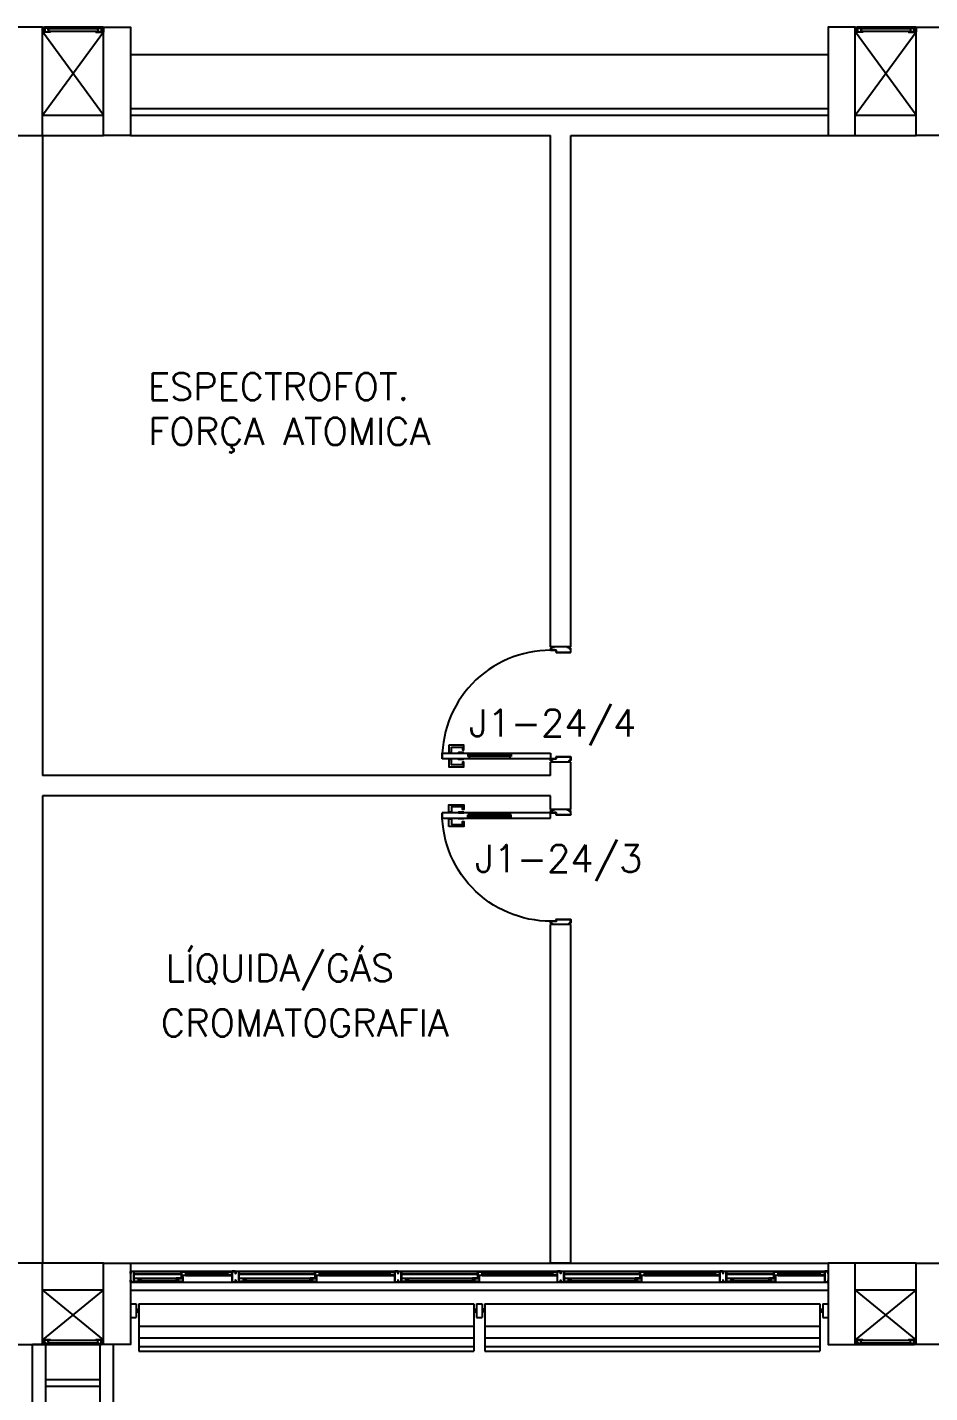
# Model space of a CAD drawing. Header units: millimetres. Extents: x 2801 to 3319, y 1187 to 1422.
# Drawn here: x 3002.41 to 3009.07, y 1340.99 to 1351.07 of the extents above; entities that cross this region are included whole.
import ezdxf

# ---------------------------------------------------------------- set-up
doc = ezdxf.new("R2010")
doc.units = ezdxf.units.MM
for name, color, linetype in [('AR-ALV', 2, 'Continuous'), ('AR-BRISES', 1, 'Continuous'), ('AR-ESQ', 1, 'Continuous'), ('AR-ESTC', 3, 'Continuous'), ('AR-PEITORIL', 1, 'Continuous'), ('AR-PISO', 1, 'Continuous'), ('AR-PORTA', 1, 'Continuous'), ('AR-SHAFT', 1, 'Continuous'), ('BR-LINHAS', 1, 'Continuous'), ('BR-MONTANTE', 242, 'Continuous'), ('BR-PAINEL', 1, 'Continuous'), ('BR-SUPORTE', 1, 'Continuous'), ('DT-ESQ-BAGUETE-C', 2, 'Continuous'), ('DT-ESQ-BAGUETE-V', 1, 'Continuous'), ('DT-ESQ-CHAPA DOBRADA-V', 1, 'Continuous'), ('DT-ESQ-PERFIL CADEIRA-C', 2, 'Continuous'), ('DT-ESQ-PERFIL CADEIRA-V', 1, 'Continuous'), ('DT-ESQ-PERFIL U SIMPLES-C', 2, 'Continuous'), ('DT-ESQ-PERFIL U-C', 2, 'Continuous'), ('DT-ESQ-PERFIL U-V', 1, 'Continuous'), ('DT-ESQ-VENEZIANA-C', 2, 'Continuous'), ('DT-ESQ-VENEZIANA-V', 2, 'Continuous'), ('DT-ESQ-VIDRO-C', 2, 'Continuous'), ('ENDEREÇO', 2, 'Continuous'), ('insercao', 4, 'Continuous'), ('maçaneta', 1, 'Continuous'), ('mov', 1, 'Continuous'), ('PM-PERFIL U-C', 2, 'Continuous'), ('PM-VIDRO', 1, 'Continuous'), ('pm1', 2, 'Continuous'), ('pm2', 2, 'Continuous'), ('TEXTO', 2, 'Continuous')]:
    doc.layers.add(name, color=color, linetype=linetype)
doc.styles.add('UNB-100', font='simplex.shx', dxfattribs={"height": 0.2})
doc.styles.add('UNB1-100', font='simplex.shx', dxfattribs={"height": 0.2})

# ---------------------------------------------------------------- blocks, each defined once
blk = doc.blocks.new('DET-GS-COBERTURA')
at = {"layer": 'AR-PISO', "linetype": 'Continuous'}
for p, q in [((210.868, -516.358), (210.868, -512.989)), ((211.468, -512.989), (210.868, -512.989)), ((210.968, -516.358), (210.968, -512.989)), ((211.368, -516.358), (211.368, -512.989)), ((211.468, -516.358), (211.468, -512.989)), ((210.968, -513.248), (211.368, -513.248)), ((210.968, -513.298), (211.368, -513.298))]:
    blk.add_line(p, q, dxfattribs=at)
blk = doc.blocks.new('EF40-P')
at = {"layer": 'DT-ESQ-BAGUETE-C', "color": 2, "ltscale": 0.1}
for points in [[(0.422, -0.08), (0.409, -0.08), (0.409, -0.079), (0.422, -0.079, 0.414214), (0.422, -0.078), (0.422, -0.067, 0.414214), (0.422, -0.067), (0.409, -0.067), (0.409, -0.065), (0.422, -0.065, -0.414214), (0.424, -0.067), (0.424, -0.079, -0.414214)], [(0.702, -0.08), (0.715, -0.08), (0.715, -0.079), (0.702, -0.079, -0.414214), (0.702, -0.078), (0.702, -0.067, -0.414214), (0.702, -0.067), (0.715, -0.067), (0.715, -0.065), (0.702, -0.065, 0.414214), (0.7, -0.067), (0.7, -0.079, 0.414214)], [(1.41, -0.08), (1.396, -0.08), (1.396, -0.079), (1.409, -0.079, 0.414214), (1.41, -0.078), (1.41, -0.067, 0.414214), (1.409, -0.067), (1.396, -0.067), (1.396, -0.065), (1.41, -0.065, -0.414214), (1.411, -0.067), (1.411, -0.079, -0.414214)], [(1.901, -0.08), (1.915, -0.08), (1.915, -0.079), (1.902, -0.079, -0.414214), (1.901, -0.078), (1.901, -0.067, -0.414214), (1.902, -0.067), (1.915, -0.067), (1.915, -0.065), (1.901, -0.065, 0.414214), (1.9, -0.067), (1.9, -0.079, 0.414214)], [(2.61, -0.08), (2.596, -0.08), (2.596, -0.079), (2.609, -0.079, 0.414214), (2.61, -0.078), (2.61, -0.067, 0.414214), (2.609, -0.067), (2.596, -0.067), (2.596, -0.065), (2.61, -0.065, -0.414214), (2.611, -0.067), (2.611, -0.079, -0.414214)], [(3.101, -0.08), (3.115, -0.08), (3.115, -0.079), (3.102, -0.079, -0.414214), (3.101, -0.078), (3.101, -0.067, -0.414214), (3.102, -0.067), (3.115, -0.067), (3.115, -0.065), (3.101, -0.065, 0.414214), (3.1, -0.067), (3.1, -0.079, 0.414214)], [(3.81, -0.08), (3.796, -0.08), (3.796, -0.079), (3.809, -0.079, 0.414214), (3.81, -0.078), (3.81, -0.067, 0.414214), (3.809, -0.067), (3.796, -0.067), (3.796, -0.065), (3.81, -0.065, -0.414214), (3.811, -0.067), (3.811, -0.079, -0.414214)], [(4.301, -0.08), (4.315, -0.08), (4.315, -0.079), (4.302, -0.079, -0.414214), (4.301, -0.078), (4.301, -0.067, -0.414214), (4.302, -0.067), (4.315, -0.067), (4.315, -0.065), (4.301, -0.065, 0.414214), (4.3, -0.067), (4.3, -0.079, 0.414214)], [(4.797, -0.08), (4.784, -0.08), (4.784, -0.079), (4.797, -0.079, 0.414214), (4.797, -0.078), (4.797, -0.067, 0.414214), (4.797, -0.067), (4.784, -0.067), (4.784, -0.065), (4.797, -0.065, -0.414214), (4.799, -0.067), (4.799, -0.079, -0.414214)], [(5.076, -0.08), (5.09, -0.08), (5.09, -0.079), (5.077, -0.079, -0.414214), (5.076, -0.078), (5.076, -0.067, -0.414214), (5.077, -0.067), (5.09, -0.067), (5.09, -0.065), (5.076, -0.065, 0.414214), (5.075, -0.067), (5.075, -0.079, 0.414214)], [(0.073, -0.125), (0.06, -0.125), (0.06, -0.124), (0.073, -0.124, 0.414214), (0.073, -0.123), (0.073, -0.112, 0.414214), (0.073, -0.112), (0.06, -0.112), (0.06, -0.11), (0.073, -0.11, -0.414214), (0.075, -0.112), (0.075, -0.124, -0.414214)], [(0.339, -0.125), (0.352, -0.125), (0.352, -0.124), (0.34, -0.124, -0.414214), (0.339, -0.123), (0.339, -0.112, -0.414214), (0.34, -0.112), (0.352, -0.112), (0.352, -0.11), (0.339, -0.11, 0.414214), (0.337, -0.112), (0.337, -0.124, 0.414214)], [(0.848, -0.125), (0.835, -0.125), (0.835, -0.124), (0.848, -0.124, 0.414214), (0.848, -0.123), (0.848, -0.112, 0.414214), (0.848, -0.112), (0.835, -0.112), (0.835, -0.11), (0.848, -0.11, -0.414214), (0.85, -0.112), (0.85, -0.124, -0.414214)], [(1.326, -0.125), (1.34, -0.125), (1.34, -0.124), (1.327, -0.124, -0.414214), (1.326, -0.123), (1.326, -0.112, -0.414214), (1.327, -0.112), (1.34, -0.112), (1.34, -0.11), (1.326, -0.11, 0.414214), (1.325, -0.112), (1.325, -0.124, 0.414214)], [(2.048, -0.125), (2.035, -0.125), (2.035, -0.124), (2.048, -0.124, 0.414214), (2.048, -0.123), (2.048, -0.112, 0.414214), (2.048, -0.112), (2.035, -0.112), (2.035, -0.11), (2.048, -0.11, -0.414214), (2.05, -0.112), (2.05, -0.124, -0.414214)], [(2.526, -0.125), (2.54, -0.125), (2.54, -0.124), (2.527, -0.124, -0.414214), (2.526, -0.123), (2.526, -0.112, -0.414214), (2.527, -0.112), (2.54, -0.112), (2.54, -0.11), (2.526, -0.11, 0.414214), (2.525, -0.112), (2.525, -0.124, 0.414214)], [(3.248, -0.125), (3.235, -0.125), (3.235, -0.124), (3.248, -0.124, 0.414214), (3.248, -0.123), (3.248, -0.112, 0.414214), (3.248, -0.112), (3.235, -0.112), (3.235, -0.11), (3.248, -0.11, -0.414214), (3.25, -0.112), (3.25, -0.124, -0.414214)], [(3.726, -0.125), (3.74, -0.125), (3.74, -0.124), (3.727, -0.124, -0.414214), (3.726, -0.123), (3.726, -0.112, -0.414214), (3.727, -0.112), (3.74, -0.112), (3.74, -0.11), (3.726, -0.11, 0.414214), (3.725, -0.112), (3.725, -0.124, 0.414214)], [(4.448, -0.125), (4.435, -0.125), (4.435, -0.124), (4.448, -0.124, 0.414214), (4.448, -0.123), (4.448, -0.112, 0.414214), (4.448, -0.112), (4.435, -0.112), (4.435, -0.11), (4.448, -0.11, -0.414214), (4.45, -0.112), (4.45, -0.124, -0.414214)], [(4.714, -0.125), (4.727, -0.125), (4.727, -0.124), (4.714, -0.124, -0.414214), (4.714, -0.123), (4.714, -0.112, -0.414214), (4.714, -0.112), (4.727, -0.112), (4.727, -0.11), (4.714, -0.11, 0.414214), (4.712, -0.112), (4.712, -0.124, 0.414214)]]:
    blk.add_lwpolyline(points, format="xyb", close=True, dxfattribs=at)
at = {"layer": 'DT-ESQ-BAGUETE-V', "ltscale": 0.1}
for p, q in [((0.422, -0.065), (0.702, -0.065)), ((1.41, -0.065), (1.901, -0.065)), ((2.61, -0.065), (3.101, -0.065)), ((3.81, -0.065), (4.301, -0.065)), ((4.797, -0.065), (5.076, -0.065))]:
    blk.add_line(p, q, dxfattribs=at)
at = {"layer": 'DT-ESQ-BAGUETE-V', "color": 1, "ltscale": 0.1}
for p, q in [((0.073, -0.11), (0.339, -0.11)), ((0.848, -0.11), (1.326, -0.11)), ((2.048, -0.11), (2.526, -0.11)), ((3.248, -0.11), (3.726, -0.11)), ((4.448, -0.11), (4.714, -0.11))]:
    blk.add_line(p, q, dxfattribs=at)
at = {"layer": 'DT-ESQ-CHAPA DOBRADA-V', "ltscale": 0.1}
for p, q in [((0.025, -0.077), (0.374, -0.077)), ((0.025, -0.08), (0.374, -0.08)), ((0.8, -0.077), (1.361, -0.077)), ((0.8, -0.08), (1.361, -0.08)), ((4.4, -0.077), (4.749, -0.077)), ((4.4, -0.08), (4.749, -0.08))]:
    blk.add_line(p, q, dxfattribs=at)
at = {"layer": 'DT-ESQ-CHAPA DOBRADA-V', "color": 1, "ltscale": 0.1}
for p, q in [((2, -0.077), (2.561, -0.077)), ((2, -0.08), (2.561, -0.08)), ((3.2, -0.077), (3.761, -0.077)), ((3.2, -0.08), (3.761, -0.08))]:
    blk.add_line(p, q, dxfattribs=at)
at = {"layer": 'DT-ESQ-PERFIL CADEIRA-C', "color": 2, "ltscale": 0.1}
for p, q in [((0.376, -0.088), (0.422, -0.088)), ((0.75, -0.088), (0.702, -0.088)), ((1.363, -0.088), (1.41, -0.088)), ((1.95, -0.088), (1.901, -0.088)), ((2.563, -0.088), (2.61, -0.088)), ((3.15, -0.088), (3.101, -0.088)), ((3.763, -0.088), (3.81, -0.088)), ((4.35, -0.088), (4.301, -0.088)), ((4.751, -0.088), (4.797, -0.088)), ((5.125, -0.088), (5.076, -0.088)), ((0.025, -0.134), (0.073, -0.134)), ((0.385, -0.134), (0.339, -0.134)), ((0.8, -0.134), (0.848, -0.134)), ((1.373, -0.134), (1.326, -0.134)), ((2, -0.134), (2.048, -0.134)), ((2.573, -0.134), (2.526, -0.134)), ((3.2, -0.134), (3.248, -0.134)), ((3.773, -0.134), (3.726, -0.134)), ((4.76, -0.134), (4.714, -0.134))]:
    blk.add_line(p, q, dxfattribs=at)
at = {"layer": 'DT-ESQ-PERFIL CADEIRA-C', "ltscale": 0.1}
blk.add_line((4.4, -0.134), (4.448, -0.134), dxfattribs=at)
at = {"layer": 'DT-ESQ-PERFIL CADEIRA-C', "color": 2, "ltscale": 0.1}
for points in [[(0.422, -0.087, -1), (0.422, -0.09), (0.376, -0.09, -0.414214), (0.374, -0.088), (0.374, -0.067, -0.414214), (0.376, -0.065), (0.407, -0.065, -0.414214), (0.409, -0.067), (0.409, -0.087)], [(0.409, -0.088, -0.198913), (0.408, -0.088, -0.198913), (0.407, -0.087), (0.407, -0.067, 0.414214), (0.407, -0.067), (0.376, -0.067, 0.414214), (0.375, -0.067), (0.375, -0.088, 0.414214), (0.376, -0.088)], [(0.702, -0.09), (0.75, -0.09), (0.75, -0.088), (0.715, -0.088, 0.198912), (0.716, -0.088, 0.198913), (0.716, -0.087), (0.716, -0.067, -0.414214), (0.717, -0.067), (0.75, -0.067), (0.75, -0.065), (0.716, -0.065, 0.414214), (0.715, -0.067), (0.715, -0.079), (0.715, -0.08), (0.715, -0.087), (0.702, -0.087, 1)], [(1.41, -0.087, -1), (1.41, -0.09), (1.363, -0.09, -0.414214), (1.361, -0.088), (1.361, -0.067, -0.414214), (1.363, -0.065), (1.395, -0.065, -0.414214), (1.396, -0.067), (1.396, -0.087)], [(1.396, -0.088, -0.198913), (1.395, -0.088, -0.198913), (1.395, -0.087), (1.395, -0.067, 0.414214), (1.394, -0.067), (1.363, -0.067, 0.414214), (1.363, -0.067), (1.363, -0.088, 0.414214), (1.363, -0.088)], [(1.901, -0.09), (1.95, -0.09), (1.95, -0.088), (1.915, -0.088, 0.198912), (1.916, -0.088, 0.198913), (1.916, -0.087), (1.916, -0.067, -0.414214), (1.917, -0.067), (1.95, -0.067), (1.95, -0.065), (1.916, -0.065, 0.414214), (1.915, -0.067), (1.915, -0.079), (1.915, -0.08), (1.915, -0.087), (1.901, -0.087, 1)], [(2.61, -0.087, -1), (2.61, -0.09), (2.563, -0.09, -0.414214), (2.561, -0.088), (2.561, -0.067, -0.414214), (2.563, -0.065), (2.595, -0.065, -0.414214), (2.596, -0.067), (2.596, -0.087)], [(2.596, -0.088, -0.198913), (2.595, -0.088, -0.198913), (2.595, -0.087), (2.595, -0.067, 0.414214), (2.594, -0.067), (2.563, -0.067, 0.414214), (2.563, -0.067), (2.563, -0.088, 0.414214), (2.563, -0.088)], [(3.101, -0.09), (3.15, -0.09), (3.15, -0.088), (3.115, -0.088, 0.198912), (3.116, -0.088, 0.198913), (3.116, -0.087), (3.116, -0.067, -0.414214), (3.117, -0.067), (3.15, -0.067), (3.15, -0.065), (3.116, -0.065, 0.414214), (3.115, -0.067), (3.115, -0.079), (3.115, -0.08), (3.115, -0.087), (3.101, -0.087, 1)], [(3.81, -0.087, -1), (3.81, -0.09), (3.763, -0.09, -0.414214), (3.761, -0.088), (3.761, -0.067, -0.414214), (3.763, -0.065), (3.795, -0.065, -0.414214), (3.796, -0.067), (3.796, -0.087)], [(3.796, -0.088, -0.198913), (3.795, -0.088, -0.198913), (3.795, -0.087), (3.795, -0.067, 0.414214), (3.794, -0.067), (3.763, -0.067, 0.414214), (3.763, -0.067), (3.763, -0.088, 0.414214), (3.763, -0.088)], [(4.301, -0.09), (4.35, -0.09), (4.35, -0.088), (4.315, -0.088, 0.198912), (4.316, -0.088, 0.198913), (4.316, -0.087), (4.316, -0.067, -0.414214), (4.317, -0.067), (4.35, -0.067), (4.35, -0.065), (4.316, -0.065, 0.414214), (4.315, -0.067), (4.315, -0.079), (4.315, -0.08), (4.315, -0.087), (4.301, -0.087, 1)], [(4.797, -0.087, -1), (4.797, -0.09), (4.751, -0.09, -0.414214), (4.749, -0.088), (4.749, -0.067, -0.414214), (4.751, -0.065), (4.782, -0.065, -0.414214), (4.784, -0.067), (4.784, -0.087)], [(4.784, -0.088, -0.198913), (4.783, -0.088, -0.198913), (4.782, -0.087), (4.782, -0.067, 0.414214), (4.782, -0.067), (4.751, -0.067, 0.414214), (4.75, -0.067), (4.75, -0.088, 0.414214), (4.751, -0.088)], [(5.076, -0.09), (5.125, -0.09), (5.125, -0.088), (5.09, -0.088, 0.198912), (5.091, -0.088, 0.198913), (5.091, -0.087), (5.091, -0.067, -0.414214), (5.092, -0.067), (5.125, -0.067), (5.125, -0.065), (5.091, -0.065, 0.414214), (5.09, -0.067), (5.09, -0.079), (5.09, -0.08), (5.09, -0.087), (5.076, -0.087, 1)], [(0.073, -0.135), (0.025, -0.135), (0.025, -0.134), (0.06, -0.134, -0.198912), (0.059, -0.133, -0.198913), (0.058, -0.132), (0.058, -0.112, 0.414214), (0.058, -0.112), (0.025, -0.112), (0.025, -0.11), (0.058, -0.11, -0.414214), (0.06, -0.112), (0.06, -0.124), (0.06, -0.125), (0.06, -0.132), (0.073, -0.132, -1)], [(0.339, -0.132, 1), (0.339, -0.135), (0.385, -0.135, 0.414214), (0.387, -0.133), (0.387, -0.112, 0.414214), (0.385, -0.11), (0.354, -0.11, 0.414214), (0.352, -0.112), (0.352, -0.132)], [(0.352, -0.134, 0.198913), (0.354, -0.133, 0.198913), (0.354, -0.132), (0.354, -0.112, -0.414214), (0.354, -0.112), (0.385, -0.112, -0.414214), (0.386, -0.112), (0.386, -0.133, -0.414214), (0.385, -0.134)], [(0.848, -0.135), (0.8, -0.135), (0.8, -0.134), (0.835, -0.134, -0.198912), (0.834, -0.133, -0.198913), (0.833, -0.132), (0.833, -0.112, 0.414214), (0.833, -0.112), (0.8, -0.112), (0.8, -0.11), (0.833, -0.11, -0.414214), (0.835, -0.112), (0.835, -0.124), (0.835, -0.125), (0.835, -0.132), (0.848, -0.132, -1)], [(1.326, -0.132, 1), (1.326, -0.135), (1.373, -0.135, 0.414214), (1.375, -0.133), (1.375, -0.112, 0.414214), (1.373, -0.11), (1.341, -0.11, 0.414214), (1.34, -0.112), (1.34, -0.132)], [(1.34, -0.134, 0.198913), (1.341, -0.133, 0.198913), (1.341, -0.132), (1.341, -0.112, -0.414214), (1.342, -0.112), (1.373, -0.112, -0.414214), (1.373, -0.112), (1.373, -0.133, -0.414214), (1.373, -0.134)], [(2.048, -0.135), (2, -0.135), (2, -0.134), (2.035, -0.134, -0.198912), (2.034, -0.133, -0.198913), (2.033, -0.132), (2.033, -0.112, 0.414214), (2.033, -0.112), (2, -0.112), (2, -0.11), (2.033, -0.11, -0.414214), (2.035, -0.112), (2.035, -0.124), (2.035, -0.125), (2.035, -0.132), (2.048, -0.132, -1)], [(2.526, -0.132, 1), (2.526, -0.135), (2.573, -0.135, 0.414214), (2.575, -0.133), (2.575, -0.112, 0.414214), (2.573, -0.11), (2.541, -0.11, 0.414214), (2.54, -0.112), (2.54, -0.132)], [(2.54, -0.134, 0.198913), (2.541, -0.133, 0.198913), (2.541, -0.132), (2.541, -0.112, -0.414214), (2.542, -0.112), (2.573, -0.112, -0.414214), (2.573, -0.112), (2.573, -0.133, -0.414214), (2.573, -0.134)], [(3.248, -0.135), (3.2, -0.135), (3.2, -0.134), (3.235, -0.134, -0.198912), (3.234, -0.133, -0.198913), (3.233, -0.132), (3.233, -0.112, 0.414214), (3.233, -0.112), (3.2, -0.112), (3.2, -0.11), (3.233, -0.11, -0.414214), (3.235, -0.112), (3.235, -0.124), (3.235, -0.125), (3.235, -0.132), (3.248, -0.132, -1)], [(3.726, -0.132, 1), (3.726, -0.135), (3.773, -0.135, 0.414214), (3.775, -0.133), (3.775, -0.112, 0.414214), (3.773, -0.11), (3.741, -0.11, 0.414214), (3.74, -0.112), (3.74, -0.132)], [(3.74, -0.134, 0.198913), (3.741, -0.133, 0.198913), (3.741, -0.132), (3.741, -0.112, -0.414214), (3.742, -0.112), (3.773, -0.112, -0.414214), (3.773, -0.112), (3.773, -0.133, -0.414214), (3.773, -0.134)], [(4.448, -0.135), (4.4, -0.135), (4.4, -0.134), (4.435, -0.134, -0.198912), (4.434, -0.133, -0.198913), (4.433, -0.132), (4.433, -0.112, 0.414214), (4.433, -0.112), (4.4, -0.112), (4.4, -0.11), (4.433, -0.11, -0.414214), (4.435, -0.112), (4.435, -0.124), (4.435, -0.125), (4.435, -0.132), (4.448, -0.132, -1)], [(4.714, -0.132, 1), (4.714, -0.135), (4.76, -0.135, 0.414214), (4.762, -0.133), (4.762, -0.112, 0.414214), (4.76, -0.11), (4.729, -0.11, 0.414214), (4.727, -0.112), (4.727, -0.132)], [(4.727, -0.134, 0.198913), (4.729, -0.133, 0.198913), (4.729, -0.132), (4.729, -0.112, -0.414214), (4.729, -0.112), (4.76, -0.112, -0.414214), (4.761, -0.112), (4.761, -0.133, -0.414214), (4.76, -0.134)]]:
    blk.add_lwpolyline(points, format="xyb", close=True, dxfattribs=at)
at = {"layer": 'DT-ESQ-PERFIL CADEIRA-V', "ltscale": 0.1}
for p, q in [((0.407, -0.09), (0.702, -0.09)), ((1.395, -0.09), (1.901, -0.09))]:
    blk.add_line(p, q, dxfattribs=at)
at = {"layer": 'DT-ESQ-PERFIL CADEIRA-V', "color": 1, "ltscale": 0.1}
for p, q in [((2.595, -0.09), (3.101, -0.09)), ((3.795, -0.09), (4.301, -0.09)), ((4.782, -0.09), (5.076, -0.09)), ((0.073, -0.135), (0.339, -0.135)), ((0.848, -0.135), (1.326, -0.135)), ((2.048, -0.135), (2.526, -0.135)), ((4.448, -0.135), (4.714, -0.135))]:
    blk.add_line(p, q, dxfattribs=at)
at = {"layer": 'DT-ESQ-PERFIL CADEIRA-V', "color": 2, "ltscale": 0.1}
blk.add_line((3.248, -0.135), (3.726, -0.135), dxfattribs=at)
at = {"layer": 'DT-ESQ-PERFIL U SIMPLES-C', "color": 2, "ltscale": 0.1}
for points in [[(0.376, -0.102), (0.384, -0.102), (0.384, -0.1), (0.376, -0.1, -0.414214), (0.375, -0.1), (0.375, -0.092, -0.414214), (0.376, -0.091), (0.384, -0.091), (0.384, -0.09), (0.376, -0.09, 0.414214), (0.374, -0.092), (0.374, -0.1, 0.414214)], [(0.385, -0.098), (0.378, -0.098), (0.378, -0.1), (0.385, -0.1, -0.414214), (0.386, -0.1), (0.386, -0.108, -0.414214), (0.385, -0.109), (0.378, -0.109), (0.378, -0.11), (0.385, -0.11, 0.414214), (0.387, -0.108), (0.387, -0.1, 0.414214)], [(1.363, -0.102), (1.371, -0.102), (1.371, -0.1), (1.363, -0.1, -0.414214), (1.363, -0.1), (1.363, -0.092, -0.414214), (1.363, -0.091), (1.371, -0.091), (1.371, -0.09), (1.363, -0.09, 0.414214), (1.361, -0.092), (1.361, -0.1, 0.414214)], [(1.373, -0.098), (1.365, -0.098), (1.365, -0.1), (1.373, -0.1, -0.414214), (1.373, -0.1), (1.373, -0.108, -0.414214), (1.373, -0.109), (1.365, -0.109), (1.365, -0.11), (1.373, -0.11, 0.414214), (1.375, -0.108), (1.375, -0.1, 0.414214)], [(2.563, -0.102), (2.571, -0.102), (2.571, -0.1), (2.563, -0.1, -0.414214), (2.563, -0.1), (2.563, -0.092, -0.414214), (2.563, -0.091), (2.571, -0.091), (2.571, -0.09), (2.563, -0.09, 0.414214), (2.561, -0.092), (2.561, -0.1, 0.414214)], [(2.573, -0.098), (2.565, -0.098), (2.565, -0.1), (2.573, -0.1, -0.414214), (2.573, -0.1), (2.573, -0.108, -0.414214), (2.573, -0.109), (2.565, -0.109), (2.565, -0.11), (2.573, -0.11, 0.414214), (2.575, -0.108), (2.575, -0.1, 0.414214)], [(3.763, -0.102), (3.771, -0.102), (3.771, -0.1), (3.763, -0.1, -0.414214), (3.763, -0.1), (3.763, -0.092, -0.414214), (3.763, -0.091), (3.771, -0.091), (3.771, -0.09), (3.763, -0.09, 0.414214), (3.761, -0.092), (3.761, -0.1, 0.414214)], [(3.773, -0.098), (3.765, -0.098), (3.765, -0.1), (3.773, -0.1, -0.414214), (3.773, -0.1), (3.773, -0.108, -0.414214), (3.773, -0.109), (3.765, -0.109), (3.765, -0.11), (3.773, -0.11, 0.414214), (3.775, -0.108), (3.775, -0.1, 0.414214)], [(4.751, -0.102), (4.759, -0.102), (4.759, -0.1), (4.751, -0.1, -0.414214), (4.75, -0.1), (4.75, -0.092, -0.414214), (4.751, -0.091), (4.759, -0.091), (4.759, -0.09), (4.751, -0.09, 0.414214), (4.749, -0.092), (4.749, -0.1, 0.414214)], [(4.76, -0.098), (4.752, -0.098), (4.752, -0.1), (4.76, -0.1, -0.414214), (4.761, -0.1), (4.761, -0.108, -0.414214), (4.76, -0.109), (4.752, -0.109), (4.752, -0.11), (4.76, -0.11, 0.414214), (4.762, -0.108), (4.762, -0.1, 0.414214)]]:
    blk.add_lwpolyline(points, format="xyb", close=True, dxfattribs=at)
at = {"layer": 'DT-ESQ-PERFIL U-C', "color": 2, "ltscale": 0.1}
for points in [[(0, -0.062, -0.414214), (0.001, -0.06), (0.023, -0.06, -0.414214), (0.025, -0.062), (0.025, -0.139, -0.414214), (0.023, -0.14), (0.001, -0.14, -0.414214), (0, -0.139), (0, -0.125), (0.001, -0.125), (0.001, -0.138, 0.414214), (0.002, -0.139), (0.023, -0.139, 0.414214), (0.023, -0.138), (0.023, -0.062, 0.414214), (0.023, -0.062), (0.002, -0.062, 0.414214), (0.001, -0.062), (0.001, -0.075), (0, -0.075)], [(0.775, -0.062, 0.414214), (0.773, -0.06), (0.751, -0.06, 0.414214), (0.75, -0.062), (0.75, -0.139, 0.414214), (0.751, -0.14), (0.773, -0.14, 0.414214), (0.775, -0.139), (0.775, -0.125), (0.773, -0.125), (0.773, -0.138, -0.414214), (0.773, -0.139), (0.752, -0.139, -0.414214), (0.751, -0.138), (0.751, -0.062, -0.414214), (0.752, -0.062), (0.773, -0.062, -0.414214), (0.773, -0.062), (0.773, -0.075), (0.775, -0.075)], [(0.775, -0.062, -0.414214), (0.776, -0.06), (0.798, -0.06, -0.414214), (0.8, -0.062), (0.8, -0.139, -0.414214), (0.798, -0.14), (0.776, -0.14, -0.414214), (0.775, -0.139), (0.775, -0.125), (0.776, -0.125), (0.776, -0.138, 0.414214), (0.777, -0.139), (0.798, -0.139, 0.414214), (0.798, -0.138), (0.798, -0.062, 0.414214), (0.798, -0.062), (0.777, -0.062, 0.414214), (0.776, -0.062), (0.776, -0.075), (0.775, -0.075)], [(1.975, -0.062, 0.414214), (1.973, -0.06), (1.951, -0.06, 0.414214), (1.95, -0.062), (1.95, -0.139, 0.414214), (1.951, -0.14), (1.973, -0.14, 0.414214), (1.975, -0.139), (1.975, -0.125), (1.973, -0.125), (1.973, -0.138, -0.414214), (1.973, -0.139), (1.952, -0.139, -0.414214), (1.951, -0.138), (1.951, -0.062, -0.414214), (1.952, -0.062), (1.973, -0.062, -0.414214), (1.973, -0.062), (1.973, -0.075), (1.975, -0.075)], [(1.975, -0.062, -0.414214), (1.976, -0.06), (1.998, -0.06, -0.414214), (2, -0.062), (2, -0.139, -0.414214), (1.998, -0.14), (1.976, -0.14, -0.414214), (1.975, -0.139), (1.975, -0.125), (1.976, -0.125), (1.976, -0.138, 0.414214), (1.977, -0.139), (1.998, -0.139, 0.414214), (1.998, -0.138), (1.998, -0.062, 0.414214), (1.998, -0.062), (1.977, -0.062, 0.414214), (1.976, -0.062), (1.976, -0.075), (1.975, -0.075)], [(3.175, -0.062, 0.414214), (3.173, -0.06), (3.151, -0.06, 0.414214), (3.15, -0.062), (3.15, -0.139, 0.414214), (3.151, -0.14), (3.173, -0.14, 0.414214), (3.175, -0.139), (3.175, -0.125), (3.173, -0.125), (3.173, -0.138, -0.414214), (3.173, -0.139), (3.152, -0.139, -0.414214), (3.151, -0.138), (3.151, -0.062, -0.414214), (3.152, -0.062), (3.173, -0.062, -0.414214), (3.173, -0.062), (3.173, -0.075), (3.175, -0.075)], [(3.175, -0.062, -0.414214), (3.176, -0.06), (3.198, -0.06, -0.414214), (3.2, -0.062), (3.2, -0.139, -0.414214), (3.198, -0.14), (3.176, -0.14, -0.414214), (3.175, -0.139), (3.175, -0.125), (3.176, -0.125), (3.176, -0.138, 0.414214), (3.177, -0.139), (3.198, -0.139, 0.414214), (3.198, -0.138), (3.198, -0.062, 0.414214), (3.198, -0.062), (3.177, -0.062, 0.414214), (3.176, -0.062), (3.176, -0.075), (3.175, -0.075)], [(4.375, -0.062, 0.414214), (4.373, -0.06), (4.351, -0.06, 0.414214), (4.35, -0.062), (4.35, -0.139, 0.414214), (4.351, -0.14), (4.373, -0.14, 0.414214), (4.375, -0.139), (4.375, -0.125), (4.373, -0.125), (4.373, -0.138, -0.414214), (4.373, -0.139), (4.352, -0.139, -0.414214), (4.351, -0.138), (4.351, -0.062, -0.414214), (4.352, -0.062), (4.373, -0.062, -0.414214), (4.373, -0.062), (4.373, -0.075), (4.375, -0.075)], [(4.375, -0.062, -0.414214), (4.376, -0.06), (4.398, -0.06, -0.414214), (4.4, -0.062), (4.4, -0.139, -0.414214), (4.398, -0.14), (4.376, -0.14, -0.414214), (4.375, -0.139), (4.375, -0.125), (4.376, -0.125), (4.376, -0.138, 0.414214), (4.377, -0.139), (4.398, -0.139, 0.414214), (4.398, -0.138), (4.398, -0.062, 0.414214), (4.398, -0.062), (4.377, -0.062, 0.414214), (4.376, -0.062), (4.376, -0.075), (4.375, -0.075)], [(5.15, -0.062, 0.414214), (5.148, -0.06), (5.126, -0.06, 0.414214), (5.125, -0.062), (5.125, -0.139, 0.414214), (5.126, -0.14), (5.148, -0.14, 0.414214), (5.15, -0.139), (5.15, -0.125), (5.148, -0.125), (5.148, -0.138, -0.414214), (5.148, -0.139), (5.127, -0.139, -0.414214), (5.126, -0.138), (5.126, -0.062, -0.414214), (5.127, -0.062), (5.148, -0.062, -0.414214), (5.148, -0.062), (5.148, -0.075), (5.15, -0.075)]]:
    blk.add_lwpolyline(points, format="xyb", close=True, dxfattribs=at)
at = {"layer": 'DT-ESQ-PERFIL U-V', "color": 1, "ltscale": 0.1}
for p, q in [((0.023, -0.06), (0.751, -0.06)), ((0.798, -0.06), (1.951, -0.06)), ((1.998, -0.06), (3.151, -0.06)), ((4.398, -0.06), (5.126, -0.06)), ((0.023, -0.14), (0.751, -0.14)), ((0.798, -0.14), (1.951, -0.14)), ((1.998, -0.14), (3.151, -0.14)), ((4.398, -0.14), (5.126, -0.14))]:
    blk.add_line(p, q, dxfattribs=at)
at = {"layer": 'DT-ESQ-PERFIL U-V', "ltscale": 0.1}
for p, q in [((3.198, -0.06), (4.351, -0.06)), ((3.198, -0.14), (4.351, -0.14))]:
    blk.add_line(p, q, dxfattribs=at)
at = {"layer": 'DT-ESQ-VIDRO-C', "ltscale": 0.1}
for points in [[(0.713, -0.085), (0.713, -0.082), (0.411, -0.082), (0.411, -0.085)], [(1.912, -0.085), (1.912, -0.082), (1.399, -0.082), (1.399, -0.085)], [(3.112, -0.085), (3.112, -0.082), (2.599, -0.082), (2.599, -0.085)], [(4.312, -0.085), (4.312, -0.082), (3.799, -0.082), (3.799, -0.085)], [(5.087, -0.085), (5.087, -0.082), (4.786, -0.082), (4.786, -0.085)], [(0.063, -0.13), (0.063, -0.127), (0.349, -0.127), (0.349, -0.13)], [(0.838, -0.13), (0.838, -0.127), (1.337, -0.127), (1.337, -0.13)], [(2.038, -0.13), (2.038, -0.127), (2.537, -0.127), (2.537, -0.13)], [(3.238, -0.13), (3.238, -0.127), (3.737, -0.127), (3.737, -0.13)], [(4.438, -0.13), (4.438, -0.127), (4.724, -0.127), (4.724, -0.13)]]:
    blk.add_lwpolyline(points, close=True, dxfattribs=at)
blk = doc.blocks.new('EF01-P')
at = {"layer": 'DT-ESQ-BAGUETE-C', "ltscale": 0.1}
for points in [[(0.002, 0.035), (0.015, 0.035), (0.015, 0.033), (0.002, 0.033), (0.002, 0.005), (0.015, 0.005), (0.015, 0.004), (0.002, 0.004, -0.414214), (0, 0.005), (0, 0.033, -0.414214)], [(0.448, 0.035), (0.435, 0.035), (0.435, 0.033), (0.448, 0.033), (0.448, 0.005), (0.435, 0.005), (0.435, 0.004), (0.448, 0.004, 0.414214), (0.45, 0.005), (0.45, 0.033, 0.414214)]]:
    blk.add_lwpolyline(points, format="xyb", close=True, dxfattribs=at)
at = {"layer": 'DT-ESQ-PERFIL CADEIRA-C', "color": 2, "ltscale": 0.1}
for points in [[(0.01, 0.002), (0.01, 0.003), (0.002, 0.003, 1), (0.002, 0), (0.015, 0, 0.414214), (0.016, 0.002), (0.016, 0.033), (0.043, 0.033)], [(0.407, 0.006), (0.432, 0.006), (0.432, 0.016), (0.433, 0.016), (0.433, 0.006, -0.414214), (0.432, 0.005), (0.407, 0.005), (0.394, 0.005, -1), (0.394, 0.008), (0.407, 0.008), (0.407, 0.02), (0.407, 0.032), (0.394, 0.032, -1), (0.394, 0.035), (0.407, 0.035), (0.433, 0.035, -0.414214), (0.435, 0.033), (0.435, 0.002), (0.448, 0.002)]]:
    blk.add_lwpolyline(points, format="xyb", dxfattribs=at)
at = {"layer": 'DT-ESQ-PERFIL CADEIRA-C', "ltscale": 0.1}
for points in [[(0.043, 0.006), (0.018, 0.006), (0.018, 0.016), (0.016, 0.016), (0.016, 0.006, 0.414214), (0.018, 0.005), (0.043, 0.005), (0.056, 0.005, 1), (0.056, 0.008), (0.043, 0.008), (0.043, 0.02), (0.043, 0.032), (0.056, 0.032, 1), (0.056, 0.035), (0.043, 0.035), (0.016, 0.035, 0.414214), (0.015, 0.033), (0.015, 0.002), (0.002, 0.002)], [(0.041, 0.02), (0.041, 0.032, -0.414214), (0.043, 0.033), (0.056, 0.033)], [(0.041, 0.02), (0.041, 0.008, 0.414214), (0.043, 0.006), (0.056, 0.006)], [(0.408, 0.02), (0.408, 0.032, 0.414214), (0.407, 0.033), (0.394, 0.033)], [(0.408, 0.02), (0.408, 0.008, -0.414214), (0.407, 0.006), (0.394, 0.006)], [(0.44, 0.002), (0.44, 0.003), (0.448, 0.003, -1), (0.448, 0), (0.435, 0, -0.414214), (0.433, 0.002), (0.433, 0.033), (0.407, 0.033)]]:
    blk.add_lwpolyline(points, format="xyb", dxfattribs=at)
at = {"layer": 'DT-ESQ-PERFIL CADEIRA-V', "ltscale": 0.1}
blk.add_line((0.015, 0), (0.435, 0), dxfattribs=at)
at = {"layer": 'DT-ESQ-VENEZIANA-C', "ltscale": 0.1}
for p, q in [((0.043, 0.011), (0.407, 0.011)), ((0.043, 0.009), (0.407, 0.009))]:
    blk.add_line(p, q, dxfattribs=at)
at = {"layer": 'DT-ESQ-VENEZIANA-V', "ltscale": 0.1}
blk.add_line((0.043, 0.031), (0.407, 0.031), dxfattribs=at)
blk = doc.blocks.new('BR-MODULO1')
at = {"layer": 'BR-LINHAS'}
for p, q in [((0.06, -0.265), (2.535, -0.265)), ((2.615, -0.265), (5.09, -0.265)), ((0.06, -0.352), (2.535, -0.352)), ((2.615, -0.352), (5.09, -0.352)), ((0.06, -0.415), (2.535, -0.415)), ((2.615, -0.415), (5.09, -0.415))]:
    blk.add_line(p, q, dxfattribs=at)
at = {"layer": 'BR-MONTANTE'}
for p, q in [((0, -0.1), (0, -0.2)), ((0, -0.1), (0.04, -0.1)), ((0.04, -0.1), (0.04, -0.2)), ((2.555, -0.1), (2.595, -0.1)), ((2.555, -0.1), (2.555, -0.2)), ((2.595, -0.1), (2.595, -0.2)), ((5.11, -0.1), (5.11, -0.2)), ((5.11, -0.1), (5.15, -0.1)), ((5.15, -0.1), (5.15, -0.2)), ((0, -0.2), (0.04, -0.2)), ((2.555, -0.2), (2.595, -0.2)), ((5.11, -0.2), (5.15, -0.2))]:
    blk.add_line(p, q, dxfattribs=at)
at = {"layer": 'BR-PAINEL'}
for p, q in [((0.06, -0.1), (2.535, -0.1)), ((0.06, -0.1), (0.06, -0.45)), ((2.535, -0.1), (2.535, -0.45)), ((2.615, -0.1), (2.615, -0.45)), ((2.615, -0.1), (5.09, -0.1)), ((5.09, -0.1), (5.09, -0.45)), ((0.06, -0.45), (2.535, -0.45)), ((2.615, -0.45), (5.09, -0.45))]:
    blk.add_line(p, q, dxfattribs=at)
at = {"layer": 'BR-SUPORTE'}
for p, q in [((0.04, -0.14), (0.06, -0.14)), ((0.04, -0.16), (0.06, -0.16)), ((0.05, -0.14), (0.05, -0.16)), ((2.535, -0.14), (2.555, -0.14)), ((2.535, -0.16), (2.555, -0.16)), ((2.545, -0.14), (2.545, -0.16)), ((2.615, -0.14), (2.595, -0.14)), ((2.615, -0.16), (2.595, -0.16)), ((2.605, -0.14), (2.605, -0.16)), ((5.09, -0.14), (5.11, -0.14)), ((5.09, -0.16), (5.11, -0.16)), ((5.1, -0.14), (5.1, -0.16))]:
    blk.add_line(p, q, dxfattribs=at)
blk = doc.blocks.new('PM3V')
at = {"layer": 'maçaneta'}
for points in [[(0.02, 0.9), (-0.035, 0.9), (-0.035, 0.79), (0, 0.79), (0, 0.8), (-0.02, 0.8), (-0.02, 0.879, -0.414214), (-0.018, 0.88), (0.02, 0.88)], [(0.125, 0.9), (0.07, 0.9), (0.07, 0.88), (0.109, 0.88, -0.414214), (0.11, 0.879), (0.11, 0.8), (0.09, 0.8), (0.09, 0.79), (0.125, 0.79)]]:
    blk.add_lwpolyline(points, format="xyb", close=True, dxfattribs=at)
for points in [[(0.02, 0.79), (0.02, 0.83), (0.025, 0.83), (0.025, 0.79)], [(0.07, 0.79), (0.07, 0.83), (0.065, 0.83), (0.065, 0.79)]]:
    blk.add_lwpolyline(points, close=True, dxfattribs=at)
at = {"layer": 'mov'}
blk.add_arc((0.025, 0.15), 0.8, 356.8472, 90, dxfattribs=at)
at = {"layer": 'PM-PERFIL U-C'}
for p, q in [((0, 0.12), (0, 0.139)), ((0.002, 0.12), (0, 0.12)), ((0.002, 0.14), (0.01, 0.14)), ((0.002, 0.138), (0.002, 0.12)), ((0.011, 0.138), (0.002, 0.138)), ((0.01, 0.14), (0.01, 0.149)), ((0.012, 0.15), (0.024, 0.15)), ((0.012, 0.148), (0.012, 0.14)), ((0.023, 0.148), (0.012, 0.148)), ((0.023, 0.109), (0.023, 0.148)), ((0.025, 0.149), (0.025, 0.109)), ((0.038, 0.109), (0.025, 0.109)), ((0.038, 0.107), (0.025, 0.107)), ((0.038, 0.107), (0.038, 0.002)), ((0.04, 0.108), (0.04, 0.002)), ((0.81, 0.108), (0.81, 0.002)), ((0.812, 0.109), (0.825, 0.109)), ((0.812, 0.107), (0.826, 0.107)), ((0.812, 0.107), (0.812, 0.002)), ((0.825, 0.149), (0.825, 0.109)), ((0.839, 0.15), (0.827, 0.15)), ((0.827, 0.148), (0.838, 0.148)), ((0.827, 0.109), (0.827, 0.148)), ((0.838, 0.148), (0.838, 0.14)), ((0.84, 0.14), (0.84, 0.149)), ((0.849, 0.14), (0.84, 0.14)), ((0.84, 0.138), (0.848, 0.138)), ((0.848, 0.138), (0.848, 0.12)), ((0.848, 0.12), (0.85, 0.12)), ((0.85, 0.12), (0.85, 0.139)), ((0, 0.03), (0.002, 0.03)), ((0, 0.012), (0, 0.03)), ((0.002, 0.03), (0.002, 0.012)), ((0.002, 0.012), (0.011, 0.012)), ((0.01, 0.01), (0.002, 0.01)), ((0.01, 0.002), (0.01, 0.01)), ((0.012, 0.011), (0.012, 0.002)), ((0.012, 0.002), (0.038, 0.002)), ((0.038, 0), (0.012, 0)), ((0.838, 0.002), (0.812, 0.002)), ((0.812, 0), (0.839, 0)), ((0.838, 0.011), (0.838, 0.002)), ((0.848, 0.012), (0.84, 0.012)), ((0.84, 0.002), (0.84, 0.01)), ((0.84, 0.01), (0.849, 0.01)), ((0.85, 0.03), (0.848, 0.03)), ((0.848, 0.03), (0.848, 0.012)), ((0.85, 0.012), (0.85, 0.03))]:
    blk.add_line(p, q, dxfattribs=at)
for centre, start, end in [((0.002, 0.139), 90, 180), ((0.012, 0.149), 90, 180), ((0.011, 0.14), 270, 0), ((0.025, 0.109), 180, 270), ((0.024, 0.149), 360, 90), ((0.038, 0.108), 0, 90), ((0.812, 0.108), 90, 180), ((0.827, 0.149), 90, 180), ((0.826, 0.109), 270, 0), ((0.84, 0.14), 180, 270), ((0.839, 0.149), 0, 90), ((0.849, 0.139), 0, 90), ((0.002, 0.012), 180, 270), ((0.012, 0.002), 180, 270), ((0.011, 0.011), 0, 90), ((0.038, 0.002), 269.9386, 0), ((0.812, 0.002), 180, 270.0614), ((0.84, 0.011), 90, 180), ((0.839, 0.002), 270, 0), ((0.849, 0.012), 270, 0)]:
    blk.add_arc(centre, 0.0015, start, end, dxfattribs=at)
at = {"layer": 'PM-VIDRO'}
for p, q in [((0.04, 0.45), (0.04, 0.75)), ((0.05, 0.75), (0.05, 0.45))]:
    blk.add_line(p, q, dxfattribs=at)
at = {"layer": 'pm1'}
for p, q in [((0.025, 0.95), (0.065, 0.95)), ((0.025, 0.75), (0.025, 0.95)), ((0.065, 0.95), (0.065, 0.76)), ((0.04, 0.75), (0.025, 0.75)), ((0.065, 0.76), (0.04, 0.76)), ((0.04, 0.75), (0.04, 0.76)), ((0.05, 0.76), (0.05, 0.75)), ((0.065, 0.75), (0.05, 0.75)), ((0.065, 0.76), (0.065, 0.75)), ((0.025, 0.15), (0.025, 0.45)), ((0.04, 0.45), (0.025, 0.45)), ((0.04, 0.44), (0.04, 0.45)), ((0.065, 0.44), (0.04, 0.44)), ((0.065, 0.45), (0.05, 0.45)), ((0.05, 0.45), (0.05, 0.44)), ((0.065, 0.45), (0.065, 0.44)), ((0.065, 0.44), (0.065, 0.15)), ((0.065, 0.15), (0.025, 0.15))]:
    blk.add_line(p, q, dxfattribs=at)
at = {"layer": 'pm2'}
for p, q in [((0.025, 0.45), (0.025, 0.75)), ((0.065, 0.75), (0.065, 0.45)), ((0.025, 0.15), (0.025, 0.109)), ((0.025, 0.109), (0.035, 0.109)), ((0.825, 0.109), (0.815, 0.109)), ((0.815, 0), (0.84, 0)), ((0.84, 0.01), (0.85, 0.01)), ((0.84, 0), (0.84, 0.01))]:
    blk.add_line(p, q, dxfattribs=at)
blk = doc.blocks.new('EF01C-P')
at = {"layer": 'DT-ESQ-BAGUETE-C', "ltscale": 0.1}
for points in [[(0.002, 0.035), (0.015, 0.035), (0.015, 0.033), (0.002, 0.033), (0.002, 0.005), (0.015, 0.005), (0.015, 0.004), (0.002, 0.004, -0.414214), (0, 0.005), (0, 0.033, -0.414214)], [(0.448, 0.035), (0.435, 0.035), (0.435, 0.033), (0.448, 0.033), (0.448, 0.005), (0.435, 0.005), (0.435, 0.004), (0.448, 0.004, 0.414214), (0.45, 0.005), (0.45, 0.033, 0.414214)]]:
    blk.add_lwpolyline(points, format="xyb", close=True, dxfattribs=at)
at = {"layer": 'DT-ESQ-PERFIL CADEIRA-C', "ltscale": 0.1}
for points in [[(0.01, 0.002), (0.01, 0.003), (0.002, 0.003, 1), (0.002, 0), (0.015, 0, 0.414214), (0.016, 0.002), (0.016, 0.033), (0.043, 0.033)], [(0.043, 0.006), (0.018, 0.006), (0.018, 0.016), (0.016, 0.016), (0.016, 0.006, 0.414214), (0.018, 0.005), (0.043, 0.005), (0.056, 0.005, 1), (0.056, 0.008), (0.043, 0.008), (0.043, 0.02), (0.043, 0.032), (0.056, 0.032, 1), (0.056, 0.035), (0.043, 0.035), (0.016, 0.035, 0.414214), (0.015, 0.033), (0.015, 0.002), (0.002, 0.002)], [(0.041, 0.02), (0.041, 0.032, -0.414214), (0.043, 0.033), (0.056, 0.033)], [(0.041, 0.02), (0.041, 0.008, 0.414214), (0.043, 0.006), (0.056, 0.006)], [(0.407, 0.006), (0.432, 0.006), (0.432, 0.016), (0.433, 0.016), (0.433, 0.006, -0.414214), (0.432, 0.005), (0.407, 0.005), (0.394, 0.005, -1), (0.394, 0.008), (0.407, 0.008), (0.407, 0.02), (0.407, 0.032), (0.394, 0.032, -1), (0.394, 0.035), (0.407, 0.035), (0.433, 0.035, -0.414214), (0.435, 0.033), (0.435, 0.002), (0.448, 0.002)], [(0.408, 0.02), (0.408, 0.032, 0.414214), (0.407, 0.033), (0.394, 0.033)], [(0.408, 0.02), (0.408, 0.008, -0.414214), (0.407, 0.006), (0.394, 0.006)], [(0.44, 0.002), (0.44, 0.003), (0.448, 0.003, -1), (0.448, 0), (0.435, 0, -0.414214), (0.433, 0.002), (0.433, 0.033), (0.407, 0.033)]]:
    blk.add_lwpolyline(points, format="xyb", dxfattribs=at)
at = {"layer": 'DT-ESQ-PERFIL CADEIRA-V', "ltscale": 0.1}
blk.add_line((0.015, 0), (0.435, 0), dxfattribs=at)
at = {"layer": 'DT-ESQ-VENEZIANA-C', "ltscale": 0.1}
for p, q in [((0.043, 0.011), (0.407, 0.011)), ((0.043, 0.009), (0.407, 0.009))]:
    blk.add_line(p, q, dxfattribs=at)
at = {"layer": 'DT-ESQ-VENEZIANA-V', "ltscale": 0.1}
blk.add_line((0.043, 0.031), (0.407, 0.031), dxfattribs=at)

msp = doc.modelspace()

# ---------------------------------------------------------------- linework, layer by layer
at = {"layer": 'AR-ALV'}
for p, q in [((3002.525, 1350.425), (3002.975, 1350.425)), ((3003.175, 1350.425), (3008.325, 1350.425)), ((3008.525, 1350.425), (3008.975, 1350.425)), ((3002.525, 1350.275), (3002.975, 1350.275)), ((3002.525, 1350.275), (3002.525, 1345.55)), ((3003.175, 1350.275), (3006.275, 1350.275)), ((3006.275, 1346.5), (3006.275, 1350.275)), ((3006.425, 1350.275), (3007.525, 1350.275)), ((3006.425, 1346.5), (3006.425, 1350.275)), ((3006.425, 1350.275), (3008.325, 1350.275)), ((3008.525, 1350.275), (3008.975, 1350.275)), ((3006.425, 1346.5), (3006.275, 1346.5)), ((3006.425, 1345.65), (3006.275, 1345.65)), ((3006.275, 1345.55), (3006.275, 1345.65)), ((3006.425, 1345.3), (3006.425, 1345.65)), ((3006.275, 1345.55), (3002.525, 1345.55)), ((3006.275, 1345.4), (3002.525, 1345.4)), ((3002.525, 1345.4), (3002.525, 1341.95)), ((3006.275, 1345.3), (3006.275, 1345.4)), ((3006.425, 1345.3), (3006.275, 1345.3)), ((3006.425, 1344.45), (3006.275, 1344.45)), ((3006.275, 1341.95), (3006.275, 1344.45)), ((3006.425, 1344.275), (3006.425, 1344.45)), ((3006.425, 1341.95), (3006.425, 1344.45)), ((3002.975, 1341.95), (3002.525, 1341.95)), ((3006.425, 1341.95), (3006.275, 1341.95)), ((3008.975, 1341.95), (3008.525, 1341.95)), ((3002.975, 1341.75), (3002.525, 1341.75)), ((3008.975, 1341.75), (3008.525, 1341.75))]:
    msp.add_line(p, q, dxfattribs=at)
at = {"layer": 'AR-ESTC'}
for points in [[(3002.525, 1351.075), (3002.325, 1351.075), (3002.325, 1350.275), (3002.525, 1350.275)], [(3002.975, 1351.075), (3003.175, 1351.075), (3003.175, 1350.275), (3002.975, 1350.275)], [(3008.525, 1351.075), (3008.325, 1351.075), (3008.325, 1350.275), (3008.525, 1350.275)], [(3008.975, 1351.075), (3009.175, 1351.075), (3009.175, 1350.275), (3008.975, 1350.275)], [(3002.525, 1341.95), (3002.325, 1341.95), (3002.325, 1341.35), (3002.525, 1341.35)], [(3002.975, 1341.95), (3003.175, 1341.95), (3003.175, 1341.35), (3002.975, 1341.35)], [(3008.525, 1341.95), (3008.325, 1341.95), (3008.325, 1341.35), (3008.525, 1341.35)], [(3008.975, 1341.95), (3009.175, 1341.95), (3009.175, 1341.35), (3008.975, 1341.35)]]:
    msp.add_lwpolyline(points, close=True, dxfattribs=at)
at = {"layer": 'AR-PEITORIL'}
for p, q in [((3003.175, 1341.95), (3008.325, 1341.95)), ((3003.175, 1341.75), (3008.325, 1341.75))]:
    msp.add_line(p, q, dxfattribs=at)
at = {"layer": 'AR-SHAFT'}
for p, q in [((3002.525, 1350.425), (3002.975, 1351.041)), ((3002.975, 1350.425), (3002.526, 1351.04)), ((3008.525, 1350.425), (3008.975, 1351.041)), ((3008.975, 1350.425), (3008.526, 1351.04)), ((3003.175, 1350.875), (3008.325, 1350.875)), ((3003.175, 1350.475), (3008.325, 1350.475)), ((3002.525, 1341.75), (3002.973, 1341.385)), ((3002.526, 1341.385), (3002.975, 1341.75)), ((3008.525, 1341.75), (3008.973, 1341.385)), ((3008.526, 1341.385), (3008.975, 1341.75))]:
    msp.add_line(p, q, dxfattribs=at)

# ---------------------------------------------------------------- block references
at = {"layer": 'AR-BRISES'}
msp.add_blockref('BR-MODULO1', (3003.175, 1341.75), dxfattribs=at)
at = {"layer": 'AR-ESQ', "rotation": 180}
for p in [(3002.975, 1351.075), (3008.975, 1351.075)]:
    msp.add_blockref('EF01-P', p, dxfattribs=at)
at = {"layer": 'AR-ESQ'}
for name, p in [('EF40-P', (3003.175, 1341.95)), ('EF01C-P', (3002.525, 1341.35)), ('EF01C-P', (3008.525, 1341.35))]:
    msp.add_blockref(name, p, dxfattribs=at)
at = {"layer": 'AR-PORTA', "rotation": 90}
msp.add_blockref('PM3V', (3006.425, 1345.65), dxfattribs=at)
at = {"layer": 'AR-PORTA', "xscale": -1, "rotation": 90}
msp.add_blockref('PM3V', (3006.425, 1345.3), dxfattribs=at)
at = {"layer": 'insercao'}
msp.add_blockref('DET-GS-COBERTURA', (2791.582, 1854.339), dxfattribs=at)

# ---------------------------------------------------------------- texts
at = {"layer": 'ENDEREÇO', "style": 'UNB1-100'}
for s, p in [('J1-24/4', (3005.674, 1345.839)), ('J1-24/3', (3005.719, 1344.838))]:
    msp.add_text(s, height=0.2, dxfattribs=at).set_placement(p)
at = {"layer": 'TEXTO', "style": 'UNB-100'}
for s, p in [('ESPECTROFOT.', (3003.303, 1348.321)), ('FORÇA ATOMICA', (3003.306, 1347.991)), ('LÍQUIDA/GÁS', (3003.432, 1344.029)), ('CROMATOGRAFIA', (3003.398, 1343.624))]:
    msp.add_text(s, height=0.2, dxfattribs=at).set_placement(p)

doc.saveas('drawing.dxf')
